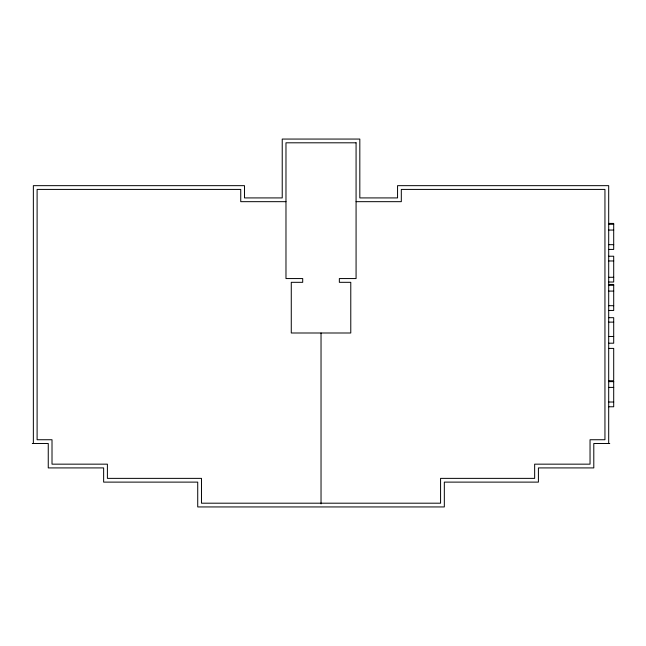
<?xml version="1.0" encoding="UTF-8"?>
<svg xmlns="http://www.w3.org/2000/svg" width="646" height="646" viewBox="0 0 646 646"><rect width="100%" height="100%" fill="white"/><g stroke="black" fill="none" stroke-linecap="round" stroke-linejoin="round"><path stroke-width="0.97" d="M285.976 201.673L240.74 201.673L240.74 189.415L37.105 189.415L37.105 439.74L52.011 439.74L52.011 464.159L107.397 464.159L107.397 478.371L201.479 478.371L201.479 503.194L440.572 503.194L440.572 478.371L534.654 478.371L534.654 464.159L590.04 464.159L590.04 439.74L604.947 439.74L604.947 189.415L401.311 189.415L401.311 201.673L356.075 201.673M608.693 223.419L613.7 223.419L613.7 249.421L608.693 249.421M608.693 224.283L613.7 224.283M608.693 230.057L613.7 230.057M608.693 244.672L613.7 244.672M608.693 256.228L613.7 256.228L613.7 282.027L608.693 282.027M608.693 260.968L613.7 260.968M608.693 277.287L613.7 277.287M608.693 284.45L613.7 284.45L613.7 310.451L608.693 310.451M608.693 285.314L613.7 285.314M608.693 291.088L613.7 291.088M608.693 305.703L613.7 305.703M608.693 317.687L613.7 317.687L613.7 343.204L608.693 343.204M608.693 322.12L613.7 322.12M608.693 336.469L613.7 336.469M608.693 348.404L613.7 348.404L613.7 379.961M608.693 380.769L613.7 380.769L613.7 406.77L608.693 406.77M608.693 381.633L613.7 381.633M608.693 387.406L613.7 387.406M608.693 402.022L613.7 402.022M32.3 443.487L48.256 443.487L48.256 467.914L103.643 467.914L103.643 482.118L197.724 482.118L197.724 506.94L444.327 506.94L444.327 482.118L538.409 482.118L538.409 467.914L593.795 467.914L593.795 443.487L609.751 443.487M608.693 443.487L608.693 185.66L397.556 185.66L397.556 197.918L359.822 197.918L359.822 139.06L282.229 139.06L282.229 197.918L244.495 197.918L244.495 185.66L33.358 185.66L33.358 443.487M321.03 332.997L321.03 503.928M356.075 142.806L285.976 142.806L285.976 278.563L302.708 278.563L302.708 282.318L291.273 282.318L291.273 332.997L350.778 332.997L350.778 282.318L339.344 282.318L339.344 278.563L356.075 278.563L356.075 142.806"/></g></svg>
